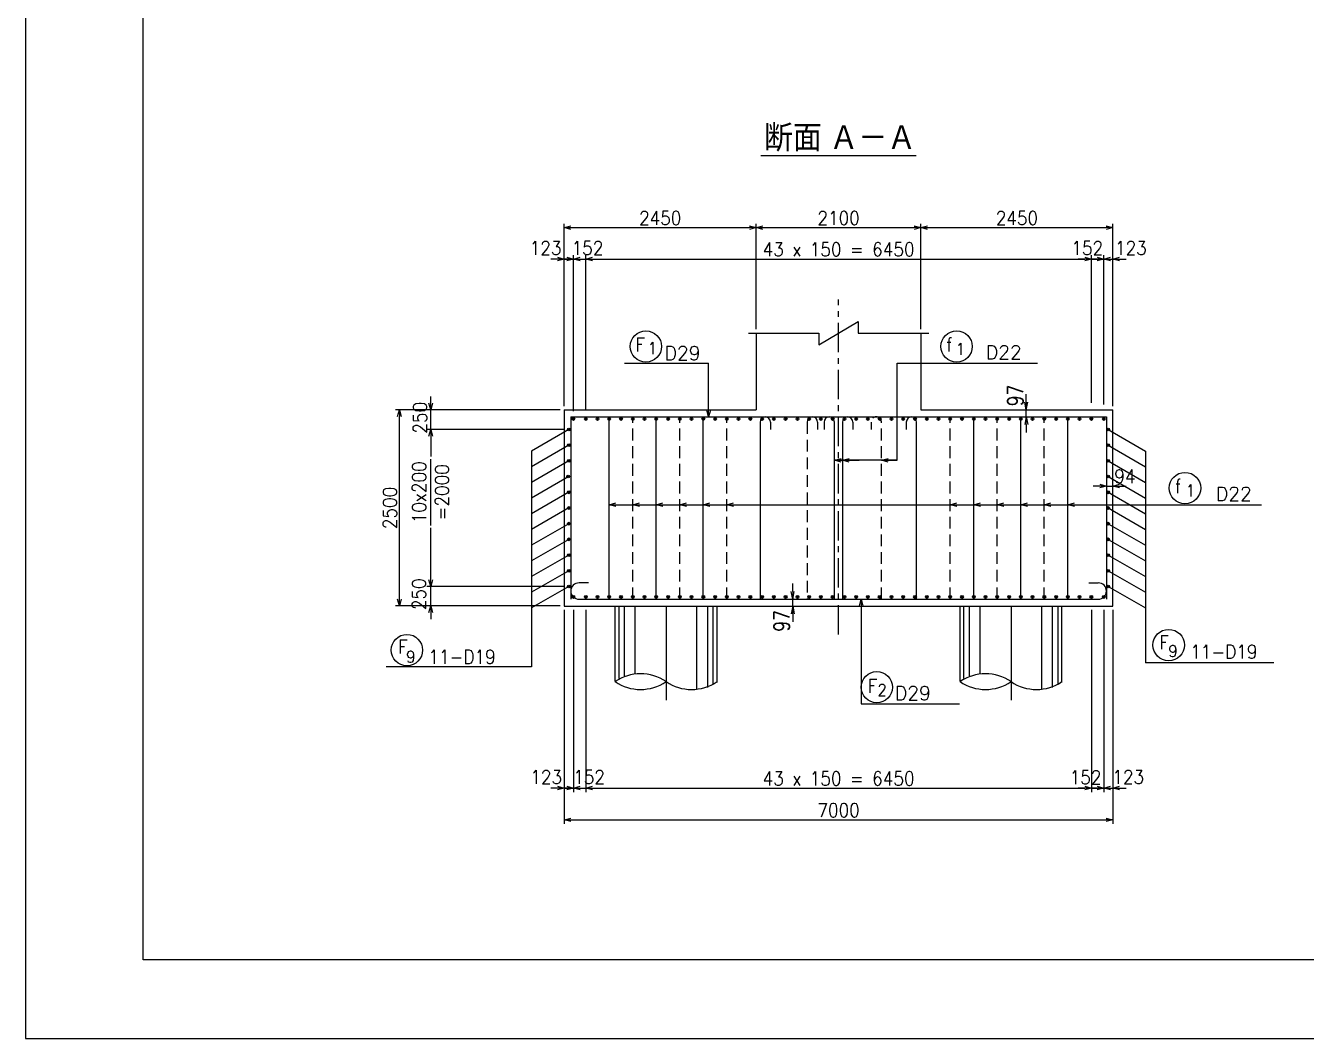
# Model space of a CAD drawing. Extents: x -859 to 41191, y 51716 to 81416.
# Drawn here: x -859 to 15479, y 51716 to 64629 of the extents above; entities that cross this region are included whole.
import ezdxf
from ezdxf.enums import TextEntityAlignment as Align

# ---------------------------------------------------------------- set-up
doc = ezdxf.new("R2010")
doc.units = 0
doc.header["$LTSCALE"] = 300
doc.header["$MEASUREMENT"] = 0
for name, pattern in [('CENTER', [2, 1.25, -0.25, 0.25, -0.25]), ('DASHED', [0.75, 0.5, -0.25]), ('TEN1SEN1', [25, 20, -1.5, 2, -1.5])]:
    doc.linetypes.add(name, pattern=pattern)
doc.layers.get('0').update_dxf_attribs({"linetype": 'CONTINUOUS'})
doc.layers.get('DEFPOINTS').update_dxf_attribs({"linetype": 'CONTINUOUS'})
for name, color, linetype in [('丸ポチ', 2, 'CONTINUOUS'), ('基礎鉄筋縦', 2, 'CONTINUOUS'), ('寸法', 1, 'CONTINUOUS'), ('引き出し横', 1, 'CONTINUOUS'), ('引き出し縦', 1, 'CONTINUOUS'), ('枠', 7, 'CONTINUOUS'), ('構造', 3, 'CONTINUOUS'), ('肋筋-1', 3, 'CONTINUOUS'), ('肋筋-2', 3, 'CONTINUOUS'), ('記号-1', 2, 'CONTINUOUS')]:
    doc.layers.add(name, color=color, linetype=linetype)
doc.styles.add('MS明朝', font='MS PMincho.ttf')
doc.styles.add('romans', font='ROMANS.shx', dxfattribs={"width": 0.9, "bigfont": 'EXTFONT.shx'})
doc.styles.add('SAN', font='ROMANS', dxfattribs={"width": 0.8, "bigfont": 'EXTFONT'})
doc.styles.add('ｽﾀｲﾙ1', font='ROMANS.shx', dxfattribs={"bigfont": 'EXTFONT.shx'})
doc.dimstyles.new('DIMST1_1', dxfattribs={"dimscale": 50, "dimtxt": 4, "dimasz": 2, "dimexe": 1, "dimexo": 1, "dimgap": 0.09, "dimtad": 0, "dimdec": 0, "dimzin": 0, "dimdsep": 46, "dimtxsty": 'SAN', "dimblk1": 'ARROW_1', "dimblk2": 'ARROW_1', "dimsah": 1, "dimcen": 1, "dimdle": 3, "dimclrd": 1, "dimclre": 1, "dimclrt": 3, "dimaunit": 1, "dimadec": 0, "dimazin": 0, "dimtfac": 1, "dimtdec": 0, "dimtix": 1, "dimtmove": 2, "dimatfit": 3, "dimldrblk": 'ARROW_1', "dimfxl": 0, "dimtvp": 0.7, "dimtolj": 1, "dimtzin": 0, "dimarcsym": 0})
doc.dimstyles.new('ST-50', dxfattribs={"dimscale": 50, "dimtxt": 3.5, "dimasz": 1.7, "dimexe": 1, "dimexo": 1, "dimgap": 1, "dimtad": 0, "dimdec": 0, "dimzin": 0, "dimdsep": 46, "dimtxsty": 'romans', "dimblk": 'OPEN30', "dimcen": 1, "dimdle": 3, "dimclrd": 1, "dimclre": 1, "dimclrt": 3, "dimaunit": 1, "dimadec": 0, "dimazin": 0, "dimtfac": 1, "dimtdec": 0, "dimtmove": 2, "dimatfit": 3, "dimldrblk": 'OPEN30', "dimfxl": 0, "dimtvp": 0.7, "dimtolj": 1, "dimtzin": 0, "dimarcsym": 0})
doc.dimstyles.new('矢', dxfattribs={"dimscale": 50, "dimtxt": 3.5, "dimasz": 1.7, "dimexe": 1, "dimexo": 0.7, "dimgap": 0.09, "dimtad": 0, "dimdec": 0, "dimzin": 0, "dimdsep": 46, "dimtxsty": 'romans', "dimblk": 'OPEN30', "dimcen": 1, "dimdle": 1, "dimclrd": 1, "dimclre": 1, "dimclrt": 3, "dimaunit": 1, "dimadec": 0, "dimazin": 0, "dimtfac": 1, "dimtdec": 0, "dimtix": 1, "dimtmove": 2, "dimatfit": 3, "dimldrblk": 'OPEN30', "dimfxl": 0, "dimtvp": 0.7, "dimtolj": 1, "dimtzin": 0, "dimarcsym": 0})

# ---------------------------------------------------------------- blocks, each defined once
blk = doc.blocks.new('_Open30')
at = {"color": 0, "lineweight": -2}
for p, q in [((-1, 0.27), (0, 0)), ((0, 0), (-1, -0.27)), ((0, 0), (-1, 0))]:
    blk.add_line(p, q, dxfattribs=at)
blk = doc.blocks.new('*D52')
at = {"layer": 'DEFPOINTS', "color": 0, "linetype": 'Continuous'}
for p in [(8461, 62053), (8461, 60708), (6011, 59728)]:
    blk.add_point(p, dxfattribs=at)
at = {"layer": '寸法', "color": 1, "linetype": 'Continuous', "lineweight": -2}
for p, q in [((6011, 59778), (6011, 62103)), ((8461, 60758), (8461, 62103)), ((6096, 62053), (8376, 62053))]:
    blk.add_line(p, q, dxfattribs=at)
at = {"layer": '寸法', "color": 1, "linetype": 'Continuous', "lineweight": -2, "xscale": 85, "yscale": 85, "zscale": 85, "rotation": 180}
blk.add_blockref('_Open30', (6011, 62053), dxfattribs=at)
at = {"layer": '寸法', "color": 1, "linetype": 'Continuous', "lineweight": -2, "xscale": 85, "yscale": 85, "zscale": 85}
blk.add_blockref('_Open30', (8461, 62053), dxfattribs=at)
at = {"layer": '寸法', "color": 3, "linetype": 'Continuous', "insert": (7236, 62175), "char_height": 175, "attachment_point": 5, "style": 'romans'}
blk.add_mtext('\\A1;2450', dxfattribs=at)
blk = doc.blocks.new('*D53')
at = {"color": 1, "linetype": 'ByBlock'}
for p, q in [((6286, 56273), (6286, 53951)), ((12736, 56273), (12736, 53951)), ((6371, 54001), (12651, 54001))]:
    blk.add_line(p, q, dxfattribs=at)
at = {"layer": 'DEFPOINTS', "color": 0, "linetype": 'ByBlock'}
for p in [(6286, 56323), (12736, 56323), (12736, 54001)]:
    blk.add_point(p, dxfattribs=at)
at = {"color": 1, "linetype": 'ByBlock', "xscale": 85, "yscale": 85, "zscale": 85, "rotation": 180}
blk.add_blockref('_Open30', (6286, 54001), dxfattribs=at)
at = {"color": 1, "linetype": 'ByBlock', "xscale": 85, "yscale": 85, "zscale": 85}
blk.add_blockref('_Open30', (12736, 54001), dxfattribs=at)
at = {"color": 3, "linetype": 'ByBlock', "insert": (9511, 54123), "char_height": 175, "attachment_point": 5, "style": 'romans'}
blk.add_mtext('\\A1;43 x 150 = 6450', dxfattribs=at)
blk = doc.blocks.new('*D54')
at = {"color": 1, "linetype": 'ByBlock'}
for p, q in [((6011, 56273), (6011, 53546)), ((13011, 56273), (13011, 53546)), ((6096, 53596), (12926, 53596))]:
    blk.add_line(p, q, dxfattribs=at)
at = {"layer": 'DEFPOINTS', "color": 0, "linetype": 'ByBlock'}
for p in [(6011, 56323), (13011, 56323), (13011, 53596)]:
    blk.add_point(p, dxfattribs=at)
at = {"color": 1, "linetype": 'ByBlock', "xscale": 85, "yscale": 85, "zscale": 85, "rotation": 180}
blk.add_blockref('_Open30', (6011, 53596), dxfattribs=at)
at = {"color": 1, "linetype": 'ByBlock', "xscale": 85, "yscale": 85, "zscale": 85}
blk.add_blockref('_Open30', (13011, 53596), dxfattribs=at)
at = {"color": 3, "linetype": 'ByBlock', "insert": (9511, 53719), "char_height": 175, "attachment_point": 5, "style": 'romans'}
blk.add_mtext('\\A1;7000', dxfattribs=at)
blk = doc.blocks.new('*D55')
at = {"color": 1, "linetype": 'ByBlock'}
for p, q in [((6286, 58830), (6286, 60797)), ((12736, 58915), (12736, 60797)), ((6371, 60747), (12651, 60747))]:
    blk.add_line(p, q, dxfattribs=at)
at = {"layer": 'DEFPOINTS', "color": 0, "linetype": 'ByBlock'}
for p in [(12736, 60747), (12736, 58865), (6286, 58780)]:
    blk.add_point(p, dxfattribs=at)
at = {"color": 1, "linetype": 'ByBlock', "xscale": 85, "yscale": 85, "zscale": 85, "rotation": 180}
blk.add_blockref('_Open30', (6286, 60747), dxfattribs=at)
at = {"color": 1, "linetype": 'ByBlock', "xscale": 85, "yscale": 85, "zscale": 85}
blk.add_blockref('_Open30', (12736, 60747), dxfattribs=at)
at = {"color": 3, "linetype": 'ByBlock', "insert": (9511, 60870), "char_height": 175, "attachment_point": 5, "style": 'romans'}
blk.add_mtext('\\A1;43 x 150 = 6450', dxfattribs=at)
blk = doc.blocks.new('*D56')
at = {"color": 1, "linetype": 'ByBlock'}
for p, q in [((6020, 58573), (4259, 58573)), ((4309, 58488), (4309, 58228)), ((4309, 56658), (4309, 57318)), ((6020, 56573), (4259, 56573))]:
    blk.add_line(p, q, dxfattribs=at)
at = {"layer": 'DEFPOINTS', "color": 0, "linetype": 'ByBlock'}
for p in [(4309, 58573), (6070, 58573), (6070, 56573)]:
    blk.add_point(p, dxfattribs=at)
at = {"color": 1, "linetype": 'ByBlock', "xscale": 85, "yscale": 85, "zscale": 85}
for p, rotation in [((4309, 58573), 90), ((4309, 56573), 270)]:
    blk.add_blockref('_Open30', p, dxfattribs=dict(at, rotation=rotation))
at = {"color": 3, "linetype": 'ByBlock', "insert": (4307, 57773), "char_height": 175, "attachment_point": 5, "rotation": 90, "style": 'romans'}
blk.add_mtext('\\A1;10x200\\P=2000', dxfattribs=at)
blk = doc.blocks.new('*D57')
at = {"color": 1, "linetype": 'ByBlock'}
for p, q in [((5961, 58823), (3859, 58823)), ((3909, 56408), (3909, 58738)), ((5961, 56323), (3859, 56323))]:
    blk.add_line(p, q, dxfattribs=at)
at = {"layer": 'DEFPOINTS', "color": 0, "linetype": 'ByBlock'}
for p in [(3909, 58823), (6011, 58823), (6011, 56323)]:
    blk.add_point(p, dxfattribs=at)
at = {"color": 1, "linetype": 'ByBlock', "xscale": 85, "yscale": 85, "zscale": 85}
for p, rotation in [((3909, 58823), 90), ((3909, 56323), 270)]:
    blk.add_blockref('_Open30', p, dxfattribs=dict(at, rotation=rotation))
at = {"color": 3, "linetype": 'ByBlock', "insert": (3787, 57573), "char_height": 175, "attachment_point": 5, "rotation": 90, "style": 'romans'}
blk.add_mtext('\\A1;2500', dxfattribs=at)
blk = doc.blocks.new('*D58')
at = {"color": 1, "linetype": 'ByBlock'}
for p, q in [((4309, 56658), (4309, 56743)), ((6020, 56573), (4259, 56573)), ((4309, 56323), (4309, 56573)), ((4309, 56323), (4309, 56573)), ((5961, 56323), (4259, 56323)), ((4309, 56238), (4309, 56153))]:
    blk.add_line(p, q, dxfattribs=at)
at = {"layer": 'DEFPOINTS', "color": 0, "linetype": 'ByBlock'}
for p in [(4309, 56573), (6070, 56573), (6011, 56323)]:
    blk.add_point(p, dxfattribs=at)
at = {"color": 1, "linetype": 'ByBlock', "xscale": 85, "yscale": 85, "zscale": 85}
for p, rotation in [((4309, 56573), 270), ((4309, 56323), 90)]:
    blk.add_blockref('_Open30', p, dxfattribs=dict(at, rotation=rotation))
at = {"color": 3, "linetype": 'ByBlock', "insert": (4159, 56473), "char_height": 175, "attachment_point": 5, "rotation": 90, "style": 'romans'}
blk.add_mtext('\\A1;250', dxfattribs=at)
blk = doc.blocks.new('*D59')
at = {"layer": 'DEFPOINTS', "color": 0, "linetype": 'Continuous'}
for p in [(6128, 57228), (6286, 57228), (6286, 54907)]:
    blk.add_point(p, dxfattribs=at)
at = {"layer": '寸法', "color": 1, "linetype": 'Continuous', "lineweight": -2}
for p, q in [((6128, 57178), (6128, 54857)), ((6286, 57178), (6286, 54857)), ((6043, 54907), (5958, 54907)), ((6128, 54907), (6286, 54907)), ((6371, 54907), (6456, 54907))]:
    blk.add_line(p, q, dxfattribs=at)
at = {"layer": '寸法', "color": 1, "linetype": 'Continuous', "lineweight": -2, "xscale": 85, "yscale": 85, "zscale": 85}
blk.add_blockref('_Open30', (6128, 54907), dxfattribs=at)
at = {"layer": '寸法', "color": 1, "linetype": 'Continuous', "lineweight": -2, "xscale": 85, "yscale": 85, "zscale": 85, "rotation": 180}
blk.add_blockref('_Open30', (6286, 54907), dxfattribs=at)
at = {"layer": '寸法', "color": 3, "linetype": 'Continuous', "insert": (6328, 55047), "char_height": 175, "attachment_point": 5, "style": 'romans'}
blk.add_mtext('\\A1;152', dxfattribs=at)
blk = doc.blocks.new('*D60')
at = {"layer": 'DEFPOINTS', "color": 0, "linetype": 'Continuous'}
for p in [(6011, 57228), (6128, 57228), (6128, 54907)]:
    blk.add_point(p, dxfattribs=at)
at = {"layer": '寸法', "color": 1, "linetype": 'Continuous', "lineweight": -2}
for p, q in [((6011, 57178), (6011, 54857)), ((6128, 57178), (6128, 54857)), ((5926, 54907), (5841, 54907)), ((6011, 54907), (6128, 54907)), ((6213, 54907), (6298, 54907))]:
    blk.add_line(p, q, dxfattribs=at)
at = {"layer": '寸法', "color": 1, "linetype": 'Continuous', "lineweight": -2, "xscale": 85, "yscale": 85, "zscale": 85}
blk.add_blockref('_Open30', (6011, 54907), dxfattribs=at)
at = {"layer": '寸法', "color": 1, "linetype": 'Continuous', "lineweight": -2, "xscale": 85, "yscale": 85, "zscale": 85, "rotation": 180}
blk.add_blockref('_Open30', (6128, 54907), dxfattribs=at)
at = {"layer": '寸法', "color": 3, "linetype": 'Continuous', "insert": (5781, 55047), "char_height": 175, "attachment_point": 5, "style": 'romans'}
blk.add_mtext('\\A1;123', dxfattribs=at)
blk = doc.blocks.new('*D61')
at = {"color": 1, "linetype": 'ByBlock'}
for p, q in [((4309, 58908), (4309, 58993)), ((5961, 58823), (4259, 58823)), ((4309, 58573), (4309, 58823)), ((4309, 58573), (4309, 58823)), ((6020, 58573), (4259, 58573)), ((4309, 58488), (4309, 58403))]:
    blk.add_line(p, q, dxfattribs=at)
at = {"layer": 'DEFPOINTS', "color": 0, "linetype": 'ByBlock'}
for p in [(4309, 58823), (6011, 58823), (6070, 58573)]:
    blk.add_point(p, dxfattribs=at)
at = {"color": 1, "linetype": 'ByBlock', "xscale": 85, "yscale": 85, "zscale": 85}
for p, rotation in [((4309, 58823), 270), ((4309, 58573), 90)]:
    blk.add_blockref('_Open30', p, dxfattribs=dict(at, rotation=rotation))
at = {"color": 3, "linetype": 'ByBlock', "insert": (4173, 58723), "char_height": 175, "attachment_point": 5, "rotation": 90, "style": 'romans'}
blk.add_mtext('\\A1;250', dxfattribs=at)
blk = doc.blocks.new('*D62')
at = {"layer": 'DEFPOINTS', "color": 0, "linetype": 'Continuous'}
for p in [(6128, 61653), (6011, 59728), (6128, 59746)]:
    blk.add_point(p, dxfattribs=at)
at = {"layer": '寸法', "color": 1, "linetype": 'Continuous', "lineweight": -2}
for p, q in [((5926, 61653), (5841, 61653)), ((6011, 59778), (6011, 61703)), ((6011, 61653), (6128, 61653)), ((6128, 59796), (6128, 61703)), ((6213, 61653), (6298, 61653))]:
    blk.add_line(p, q, dxfattribs=at)
at = {"layer": '寸法', "color": 1, "linetype": 'Continuous', "lineweight": -2, "xscale": 85, "yscale": 85, "zscale": 85}
blk.add_blockref('_Open30', (6011, 61653), dxfattribs=at)
at = {"layer": '寸法', "color": 1, "linetype": 'Continuous', "lineweight": -2, "xscale": 85, "yscale": 85, "zscale": 85, "rotation": 180}
blk.add_blockref('_Open30', (6128, 61653), dxfattribs=at)
at = {"layer": '寸法', "color": 3, "linetype": 'Continuous', "insert": (5774, 61793), "char_height": 175, "attachment_point": 5, "style": 'romans'}
blk.add_mtext('\\A1;123', dxfattribs=at)
blk = doc.blocks.new('*D63')
at = {"layer": 'DEFPOINTS', "color": 0, "linetype": 'Continuous'}
for p in [(6286, 61653), (6128, 59662), (6286, 59686)]:
    blk.add_point(p, dxfattribs=at)
at = {"layer": '寸法', "color": 1, "linetype": 'Continuous', "lineweight": -2}
for p, q in [((6043, 61653), (5958, 61653)), ((6128, 59712), (6128, 61703)), ((6128, 61653), (6286, 61653)), ((6286, 59736), (6286, 61703)), ((6371, 61653), (6456, 61653))]:
    blk.add_line(p, q, dxfattribs=at)
at = {"layer": '寸法', "color": 1, "linetype": 'Continuous', "lineweight": -2, "xscale": 85, "yscale": 85, "zscale": 85}
blk.add_blockref('_Open30', (6128, 61653), dxfattribs=at)
at = {"layer": '寸法', "color": 1, "linetype": 'Continuous', "lineweight": -2, "xscale": 85, "yscale": 85, "zscale": 85, "rotation": 180}
blk.add_blockref('_Open30', (6286, 61653), dxfattribs=at)
at = {"layer": '寸法', "color": 3, "linetype": 'Continuous', "insert": (6308, 61793), "char_height": 175, "attachment_point": 5, "style": 'romans'}
blk.add_mtext('\\A1;152', dxfattribs=at)
blk = doc.blocks.new('*D64')
at = {"layer": 'DEFPOINTS', "color": 0, "linetype": 'Continuous'}
for p in [(13011, 61653), (12894, 59746), (13011, 59728)]:
    blk.add_point(p, dxfattribs=at)
at = {"layer": '寸法', "color": 1, "linetype": 'Continuous', "lineweight": -2}
for p, q in [((12809, 61653), (12724, 61653)), ((12894, 59796), (12894, 61703)), ((12894, 61653), (13011, 61653)), ((13011, 59778), (13011, 61703)), ((13096, 61653), (13181, 61653))]:
    blk.add_line(p, q, dxfattribs=at)
at = {"layer": '寸法', "color": 1, "linetype": 'Continuous', "lineweight": -2, "xscale": 85, "yscale": 85, "zscale": 85}
blk.add_blockref('_Open30', (12894, 61653), dxfattribs=at)
at = {"layer": '寸法', "color": 1, "linetype": 'Continuous', "lineweight": -2, "xscale": 85, "yscale": 85, "zscale": 85, "rotation": 180}
blk.add_blockref('_Open30', (13011, 61653), dxfattribs=at)
at = {"layer": '寸法', "color": 3, "linetype": 'Continuous', "insert": (13240, 61793), "char_height": 175, "attachment_point": 5, "style": 'romans'}
blk.add_mtext('\\A1;123', dxfattribs=at)
blk = doc.blocks.new('*D65')
at = {"layer": 'DEFPOINTS', "color": 0, "linetype": 'Continuous'}
for p in [(10561, 62053), (8461, 60708), (10561, 60708)]:
    blk.add_point(p, dxfattribs=at)
at = {"layer": '寸法', "color": 1, "linetype": 'Continuous', "lineweight": -2}
for p, q in [((8461, 60758), (8461, 62103)), ((10561, 60758), (10561, 62103)), ((8546, 62053), (10476, 62053))]:
    blk.add_line(p, q, dxfattribs=at)
at = {"layer": '寸法', "color": 1, "linetype": 'Continuous', "lineweight": -2, "xscale": 85, "yscale": 85, "zscale": 85, "rotation": 180}
blk.add_blockref('_Open30', (8461, 62053), dxfattribs=at)
at = {"layer": '寸法', "color": 1, "linetype": 'Continuous', "lineweight": -2, "xscale": 85, "yscale": 85, "zscale": 85}
blk.add_blockref('_Open30', (10561, 62053), dxfattribs=at)
at = {"layer": '寸法', "color": 3, "linetype": 'Continuous', "insert": (9511, 62175), "char_height": 175, "attachment_point": 5, "style": 'romans'}
blk.add_mtext('\\A1;2100', dxfattribs=at)
blk = doc.blocks.new('ARROW_1')
at = {"color": 0}
for p, q in [((0, 0), (-1, 0.2)), ((0, 0), (-1, -0.2)), ((-1, 0), (0, 0))]:
    blk.add_line(p, q, dxfattribs=at)
blk = doc.blocks.new('*D66')
at = {"layer": 'DEFPOINTS', "color": 0, "linetype": 'Continuous'}
for p in [(8926, 57315), (8926, 57315), (8926, 57228)]:
    blk.add_point(p, dxfattribs=at)
at = {"layer": '寸法', "color": 1, "linetype": 'Continuous', "lineweight": -2}
for p, q in [((8926, 57415), (8926, 57515)), ((8926, 57228), (8926, 57315)), ((8926, 57128), (8926, 57028))]:
    blk.add_line(p, q, dxfattribs=at)
at = {"layer": '寸法', "color": 1, "linetype": 'Continuous', "lineweight": -2, "xscale": 100, "yscale": 100, "zscale": 100}
for p, rotation in [((8926, 57315), 270), ((8926, 57228), 90)]:
    blk.add_blockref('ARROW_1', p, dxfattribs=dict(at, rotation=rotation))
at = {"layer": '寸法', "color": 3, "linetype": 'Continuous', "insert": (8786, 57039), "char_height": 200, "attachment_point": 5, "rotation": 90, "style": 'SAN'}
blk.add_mtext('\\A1;97', dxfattribs=at)
blk = doc.blocks.new('*D67')
at = {"layer": 'DEFPOINTS', "color": 0, "linetype": 'Continuous'}
for p in [(13011, 57228), (12894, 57178), (13011, 54907)]:
    blk.add_point(p, dxfattribs=at)
at = {"layer": '構造', "color": 1, "linetype": 'Continuous', "lineweight": -2}
for p, q in [((12894, 57128), (12894, 54857)), ((13011, 57178), (13011, 54857)), ((12809, 54907), (12724, 54907)), ((12894, 54907), (13011, 54907)), ((13096, 54907), (13181, 54907))]:
    blk.add_line(p, q, dxfattribs=at)
at = {"layer": '構造', "color": 1, "linetype": 'Continuous', "lineweight": -2, "xscale": 85, "yscale": 85, "zscale": 85}
blk.add_blockref('_Open30', (12894, 54907), dxfattribs=at)
at = {"layer": '構造', "color": 1, "linetype": 'Continuous', "lineweight": -2, "xscale": 85, "yscale": 85, "zscale": 85, "rotation": 180}
blk.add_blockref('_Open30', (13011, 54907), dxfattribs=at)
at = {"layer": '構造', "color": 3, "linetype": 'Continuous', "insert": (13206, 55049), "char_height": 175, "attachment_point": 5, "style": 'romans'}
blk.add_mtext('\\A1;123', dxfattribs=at)
blk = doc.blocks.new('*D68')
at = {"layer": 'DEFPOINTS', "color": 0, "linetype": 'Continuous'}
for p in [(12736, 57228), (12894, 57228), (12894, 54907)]:
    blk.add_point(p, dxfattribs=at)
at = {"layer": '寸法', "color": 1, "linetype": 'Continuous', "lineweight": -2}
for p, q in [((12736, 57178), (12736, 54857)), ((12894, 57178), (12894, 54857)), ((12651, 54907), (12566, 54907)), ((12736, 54907), (12894, 54907)), ((12979, 54907), (13064, 54907))]:
    blk.add_line(p, q, dxfattribs=at)
at = {"layer": '寸法', "color": 1, "linetype": 'Continuous', "lineweight": -2, "xscale": 85, "yscale": 85, "zscale": 85}
blk.add_blockref('_Open30', (12736, 54907), dxfattribs=at)
at = {"layer": '寸法', "color": 1, "linetype": 'Continuous', "lineweight": -2, "xscale": 85, "yscale": 85, "zscale": 85, "rotation": 180}
blk.add_blockref('_Open30', (12894, 54907), dxfattribs=at)
at = {"layer": '寸法', "color": 3, "linetype": 'Continuous', "insert": (12661, 55044), "char_height": 175, "attachment_point": 5, "style": 'romans'}
blk.add_mtext('\\A1;152', dxfattribs=at)
blk = doc.blocks.new('*D69')
at = {"layer": 'DEFPOINTS', "color": 0, "linetype": 'Continuous'}
for p in [(12927, 58758), (13011, 58758), (13011, 58758)]:
    blk.add_point(p, dxfattribs=at)
at = {"layer": '寸法', "color": 1, "linetype": 'Continuous', "lineweight": -2}
for p, q in [((12842, 58758), (12757, 58758)), ((12927, 58758), (13011, 58758)), ((13096, 58758), (13181, 58758))]:
    blk.add_line(p, q, dxfattribs=at)
at = {"layer": '寸法', "color": 1, "linetype": 'Continuous', "lineweight": -2, "xscale": 85, "yscale": 85, "zscale": 85}
blk.add_blockref('_Open30', (12927, 58758), dxfattribs=at)
at = {"layer": '寸法', "color": 1, "linetype": 'Continuous', "lineweight": -2, "xscale": 85, "yscale": 85, "zscale": 85, "rotation": 180}
blk.add_blockref('_Open30', (13011, 58758), dxfattribs=at)
at = {"layer": '寸法', "color": 3, "linetype": 'Continuous', "insert": (13163, 58881), "char_height": 175, "attachment_point": 5, "style": 'romans'}
blk.add_mtext('\\A1;94', dxfattribs=at)
blk = doc.blocks.new('*D70')
at = {"layer": 'DEFPOINTS', "color": 0, "linetype": 'Continuous'}
for p in [(11905, 59728), (11905, 59728), (11905, 59642)]:
    blk.add_point(p, dxfattribs=at)
at = {"layer": '寸法', "color": 1, "linetype": 'Continuous', "lineweight": -2}
for p, q in [((11905, 59828), (11905, 59928)), ((11905, 59642), (11905, 59728)), ((11905, 59542), (11905, 59442))]:
    blk.add_line(p, q, dxfattribs=at)
at = {"layer": '寸法', "color": 1, "linetype": 'Continuous', "lineweight": -2, "xscale": 100, "yscale": 100, "zscale": 100}
for p, rotation in [((11905, 59728), 270), ((11905, 59642), 90)]:
    blk.add_blockref('ARROW_1', p, dxfattribs=dict(at, rotation=rotation))
at = {"layer": '寸法', "color": 3, "linetype": 'Continuous', "insert": (11765, 59913), "char_height": 200, "attachment_point": 5, "rotation": 90, "style": 'SAN'}
blk.add_mtext('\\A1;97', dxfattribs=at)
blk = doc.blocks.new('*D71')
at = {"layer": 'DEFPOINTS', "color": 0, "linetype": 'Continuous'}
for p in [(13011, 62053), (10561, 60708), (13011, 59728)]:
    blk.add_point(p, dxfattribs=at)
at = {"layer": '寸法', "color": 1, "linetype": 'Continuous', "lineweight": -2}
for p, q in [((10561, 60758), (10561, 62103)), ((13011, 59778), (13011, 62103)), ((10646, 62053), (12926, 62053))]:
    blk.add_line(p, q, dxfattribs=at)
at = {"layer": '寸法', "color": 1, "linetype": 'Continuous', "lineweight": -2, "xscale": 85, "yscale": 85, "zscale": 85, "rotation": 180}
blk.add_blockref('_Open30', (10561, 62053), dxfattribs=at)
at = {"layer": '寸法', "color": 1, "linetype": 'Continuous', "lineweight": -2, "xscale": 85, "yscale": 85, "zscale": 85}
blk.add_blockref('_Open30', (13011, 62053), dxfattribs=at)
at = {"layer": '寸法', "color": 3, "linetype": 'Continuous', "insert": (11786, 62175), "char_height": 175, "attachment_point": 5, "style": 'romans'}
blk.add_mtext('\\A1;2450', dxfattribs=at)
blk = doc.blocks.new('*D72')
at = {"layer": 'DEFPOINTS', "color": 0, "linetype": 'Continuous'}
for p in [(12894, 61653), (12736, 59771), (12894, 59746)]:
    blk.add_point(p, dxfattribs=at)
at = {"layer": '寸法', "color": 1, "linetype": 'Continuous', "lineweight": -2}
for p, q in [((12651, 61653), (12566, 61653)), ((12736, 59821), (12736, 61703)), ((12736, 61653), (12894, 61653)), ((12894, 59796), (12894, 61703)), ((12979, 61653), (13064, 61653))]:
    blk.add_line(p, q, dxfattribs=at)
at = {"layer": '寸法', "color": 1, "linetype": 'Continuous', "lineweight": -2, "xscale": 85, "yscale": 85, "zscale": 85}
blk.add_blockref('_Open30', (12736, 61653), dxfattribs=at)
at = {"layer": '寸法', "color": 1, "linetype": 'Continuous', "lineweight": -2, "xscale": 85, "yscale": 85, "zscale": 85, "rotation": 180}
blk.add_blockref('_Open30', (12894, 61653), dxfattribs=at)
at = {"layer": '寸法', "color": 3, "linetype": 'Continuous', "insert": (12683, 61793), "char_height": 175, "attachment_point": 5, "style": 'romans'}
blk.add_mtext('\\A1;152', dxfattribs=at)

msp = doc.modelspace()

# ---------------------------------------------------------------- linework, layer by layer
at = {"layer": '丸ポチ', "linetype": 'Continuous'}
for centre, radius in [((6070.1, 59478.4), 17.5), ((6070.1, 59478.4), 8.75), ((6127.6, 59612.9), 17.5), ((6127.6, 59612.9), 8.75), ((6285.6, 59612.9), 17.5), ((6285.6, 59612.9), 8.75), ((6435.6, 59612.9), 17.5), ((6435.6, 59612.9), 8.75), ((6585.6, 59612.9), 17.5), ((6585.6, 59612.9), 8.75), ((6735.6, 59612.9), 17.5), ((6735.6, 59612.9), 8.75), ((6885.6, 59612.9), 17.5), ((6885.6, 59612.9), 8.75), ((7035.6, 59612.9), 17.5), ((7035.6, 59612.9), 8.75), ((7185.6, 59612.9), 17.5), ((7185.6, 59612.9), 8.75), ((7335.6, 59612.9), 17.5), ((7335.6, 59612.9), 8.75), ((7485.6, 59612.9), 17.5), ((7485.6, 59612.9), 8.75), ((7635.6, 59612.9), 17.5), ((7635.6, 59612.9), 8.75), ((7785.6, 59612.9), 17.5), ((7785.6, 59612.9), 8.75), ((7935.6, 59612.9), 17.5), ((7935.6, 59612.9), 8.75), ((8085.6, 59612.9), 17.5), ((8085.6, 59612.9), 8.75), ((8235.6, 59612.9), 17.5), ((8235.6, 59612.9), 8.75), ((8385.6, 59612.9), 17.5), ((8385.6, 59612.9), 8.75), ((8535.6, 59612.9), 17.5), ((8535.6, 59612.9), 8.75), ((8685.6, 59612.9), 17.5), ((8685.6, 59612.9), 8.75), ((8835.6, 59612.9), 17.5), ((8835.6, 59612.9), 8.75), ((8985.6, 59612.9), 17.5), ((8985.6, 59612.9), 8.75), ((9135.6, 59612.9), 17.5), ((9135.6, 59612.9), 8.75), ((9285.6, 59612.9), 17.5), ((9285.6, 59612.9), 8.75), ((9435.6, 59612.9), 17.5), ((9435.6, 59612.9), 8.75), ((9585.6, 59612.9), 17.5), ((9585.6, 59612.9), 8.75), ((9735.6, 59612.9), 17.5), ((9735.6, 59612.9), 8.75), ((9885.6, 59612.9), 17.5), ((9885.6, 59612.9), 8.75), ((10035.6, 59612.9), 17.5), ((10035.6, 59612.9), 8.75), ((10185.6, 59612.9), 17.5), ((10185.6, 59612.9), 8.75), ((10335.6, 59612.9), 17.5), ((10335.6, 59612.9), 8.75), ((10485.6, 59612.9), 17.5), ((10485.6, 59612.9), 8.75), ((10635.6, 59612.9), 17.5), ((10635.6, 59612.9), 8.75), ((10785.6, 59612.9), 17.5), ((10785.6, 59612.9), 8.75), ((10935.6, 59612.9), 17.5), ((10935.6, 59612.9), 8.75), ((11085.6, 59612.9), 17.5), ((11085.6, 59612.9), 8.75), ((11235.6, 59612.9), 17.5), ((11235.6, 59612.9), 8.75), ((11385.6, 59612.9), 17.5), ((11385.6, 59612.9), 8.75), ((11535.6, 59612.9), 17.5), ((11535.6, 59612.9), 8.75), ((11685.6, 59612.9), 17.5), ((11685.6, 59612.9), 8.75), ((11835.6, 59612.9), 17.5), ((11835.6, 59612.9), 8.75), ((11985.6, 59612.9), 17.5), ((11985.6, 59612.9), 8.75), ((12135.6, 59612.9), 17.5), ((12135.6, 59612.9), 8.75), ((12285.6, 59612.9), 17.5), ((12285.6, 59612.9), 8.75), ((12435.6, 59612.9), 17.5), ((12435.6, 59612.9), 8.75), ((12585.6, 59612.9), 17.5), ((12585.6, 59612.9), 8.75), ((12735.6, 59612.9), 17.5), ((12735.6, 59612.9), 8.75), ((12893.6, 59612.9), 17.5), ((12893.6, 59612.9), 8.75), ((12951.1, 59478.4), 17.5), ((12951.1, 59478.4), 8.75), ((6070.1, 59278.4), 17.5), ((6070.1, 59278.4), 8.75), ((12951.1, 59278.4), 17.5), ((12951.1, 59278.4), 8.75), ((6070.1, 59078.4), 17.5), ((6070.1, 59078.4), 8.75), ((12951.1, 59078.4), 17.5), ((12951.1, 59078.4), 8.75), ((6060.6, 58878.4), 17.5), ((6060.6, 58878.4), 8.75), ((12951.1, 58878.4), 17.5), ((12951.1, 58878.4), 8.75), ((6070.1, 58678.4), 17.5), ((6070.1, 58678.4), 8.75), ((12951.1, 58678.4), 17.5), ((12951.1, 58678.4), 8.75), ((6070.1, 58478.4), 17.5), ((12951.1, 58478.4), 17.5), ((6070.1, 58478.4), 8.75), ((12951.1, 58478.4), 8.75), ((6070.1, 58278.4), 17.5), ((6070.1, 58278.4), 8.75), ((12951.1, 58278.4), 17.5), ((12951.1, 58278.4), 8.75), ((6070.1, 58078.4), 17.5), ((6070.1, 58078.4), 8.75), ((12951.1, 58078.4), 17.5), ((12951.1, 58078.4), 8.75), ((6070.1, 57878.4), 17.5), ((6070.1, 57878.4), 8.75), ((12951.1, 57878.4), 17.5), ((12951.1, 57878.4), 8.75), ((6070.1, 57678.4), 17.5), ((6070.1, 57678.4), 8.75), ((12951.1, 57678.4), 17.5), ((12951.1, 57678.4), 8.75), ((6070.1, 57478.4), 17.5), ((6070.1, 57478.4), 8.75), ((6127.6, 57343.9), 17.5), ((6127.6, 57343.9), 8.75), ((6285.6, 57343.9), 17.5), ((6285.6, 57343.9), 8.75), ((6435.6, 57343.9), 17.5), ((6435.6, 57343.9), 8.75), ((6585.6, 57343.9), 17.5), ((6585.6, 57343.9), 8.75), ((6735.6, 57343.9), 17.5), ((6735.6, 57343.9), 8.75), ((6885.6, 57343.9), 17.5), ((6885.6, 57343.9), 8.75), ((7035.6, 57343.9), 17.5), ((7035.6, 57343.9), 8.75), ((7185.6, 57343.9), 17.5), ((7185.6, 57343.9), 8.75), ((7335.6, 57343.9), 17.5), ((7335.6, 57343.9), 8.75), ((7485.6, 57343.9), 17.5), ((7485.6, 57343.9), 8.75), ((7635.6, 57343.9), 17.5), ((7635.6, 57343.9), 8.75), ((7785.6, 57343.9), 17.5), ((7785.6, 57343.9), 8.75), ((7935.6, 57343.9), 17.5), ((7935.6, 57343.9), 8.75), ((8085.6, 57343.9), 17.5), ((8085.6, 57343.9), 8.75), ((8235.6, 57343.9), 17.5), ((8235.6, 57343.9), 8.75), ((8385.6, 57343.9), 17.5), ((8385.6, 57343.9), 8.75), ((8535.6, 57343.9), 17.5), ((8535.6, 57343.9), 8.75), ((8685.6, 57343.9), 17.5), ((8685.6, 57343.9), 8.75), ((8835.6, 57343.9), 17.5), ((8835.6, 57343.9), 8.75), ((8985.6, 57343.9), 17.5), ((8985.6, 57343.9), 8.75), ((9135.6, 57343.9), 17.5), ((9135.6, 57343.9), 8.75), ((9285.6, 57343.9), 17.5), ((9285.6, 57343.9), 8.75), ((9435.6, 57343.9), 17.5), ((9435.6, 57343.9), 8.75), ((9585.6, 57343.9), 17.5), ((9585.6, 57343.9), 8.75), ((9735.6, 57343.9), 17.5), ((9735.6, 57343.9), 8.75), ((9885.6, 57343.9), 17.5), ((9885.6, 57343.9), 8.75), ((10035.6, 57343.9), 17.5), ((10035.6, 57343.9), 8.75), ((10185.6, 57343.9), 17.5), ((10185.6, 57343.9), 8.75), ((10335.6, 57343.9), 17.5), ((10335.6, 57343.9), 8.75), ((10485.6, 57343.9), 17.5), ((10485.6, 57343.9), 8.75), ((10635.6, 57343.9), 17.5), ((10635.6, 57343.9), 8.75), ((10785.6, 57343.9), 17.5), ((10785.6, 57343.9), 8.75), ((10935.6, 57343.9), 17.5), ((10935.6, 57343.9), 8.75), ((11085.6, 57343.9), 17.5), ((11085.6, 57343.9), 8.75), ((11235.6, 57343.9), 17.5), ((11235.6, 57343.9), 8.75), ((11385.6, 57343.9), 17.5), ((11385.6, 57343.9), 8.75), ((11535.6, 57343.9), 17.5), ((11535.6, 57343.9), 8.75), ((11685.6, 57343.9), 17.5), ((11685.6, 57343.9), 8.75), ((11835.6, 57343.9), 17.5), ((11835.6, 57343.9), 8.75), ((11985.6, 57343.9), 17.5), ((11985.6, 57343.9), 8.75), ((12135.6, 57343.9), 17.5), ((12135.6, 57343.9), 8.75), ((12285.6, 57343.9), 17.5), ((12285.6, 57343.9), 8.75), ((12435.6, 57343.9), 17.5), ((12435.6, 57343.9), 8.75), ((12585.6, 57343.9), 17.5), ((12585.6, 57343.9), 8.75), ((12735.6, 57343.9), 17.5), ((12735.6, 57343.9), 8.75), ((12893.6, 57343.9), 17.5), ((12893.6, 57343.9), 8.75), ((12951.1, 57478.4), 17.5), ((12951.1, 57478.4), 8.75)]:
    msp.add_circle(centre, radius, dxfattribs=at)
at = {"layer": '基礎鉄筋縦'}
for p, q in [((6094.1, 59641.9), (12927.1, 59641.9)), ((6094.1, 59641.9), (6094.1, 57314.9)), ((12927.1, 59641.9), (12927.1, 57314.9)), ((6321.9, 57523.9), (6199.9, 57523.9)), ((12701.3, 57523.9), (12823.3, 57523.9)), ((6199.9, 57314.9), (12823.3, 57314.9))]:
    msp.add_line(p, q, dxfattribs=at)
for centre, start, end in [((6199.9, 57419.4), 90, 270), ((12823.3, 57419.4), 270, 90)]:
    msp.add_arc(centre, 104.5, start, end, dxfattribs=at)
at = {"layer": '寸法', "linetype": 'Continuous'}
msp.add_line((4309.1, 58257.2), (4309.1, 59099.7), dxfattribs=at)
at = {"layer": '引き出し横', "linetype": 'Continuous'}
for p, q in [((10258.1, 59086.8), (10258.1, 60325.1)), ((10258.1, 60325.1), (12049.1, 60325.1)), ((10258.1, 59086.8), (9459.5, 59086.8))]:
    msp.add_line(p, q, dxfattribs=at)
at = {"layer": '引き出し横', "color": 1, "linetype": 'Continuous', "flags": 128}
msp.add_lwpolyline([(6735.6, 58519.5), (14905.6, 58519.5)], dxfattribs=at)
at = {"layer": '引き出し横', "color": 1, "linetype": 'Continuous'}
for centre in [(11016.9, 60537.6), (13930.1, 58732)]:
    msp.add_circle(centre, 200, dxfattribs=at)
at = {"layer": '引き出し縦', "linetype": 'Continuous'}
for p, q in [((6070.1, 59278.4), (5595.5, 59004.5)), ((12951.1, 59278.4), (13425.6, 59004.5)), ((6070.1, 59078.4), (5595.5, 58804.5)), ((12951.1, 59078.4), (13425.6, 58804.5)), ((6070.1, 58878.4), (5595.5, 58604.5)), ((12951.1, 58878.4), (13425.6, 58604.5)), ((6070.1, 58678.4), (5595.5, 58404.5)), ((12951.1, 58678.4), (13425.6, 58404.5)), ((6070.1, 58478.4), (5595.5, 58204.5)), ((12951.1, 58478.4), (13425.6, 58204.5)), ((6070.1, 58278.4), (5595.5, 58004.5)), ((12951.1, 58278.4), (13425.6, 58004.5)), ((6070.1, 58078.4), (5595.5, 57804.5)), ((12951.1, 58078.4), (13425.6, 57804.5)), ((6070.1, 57878.4), (5595.5, 57604.5)), ((12951.1, 57878.4), (13425.6, 57604.5)), ((6070.1, 57678.4), (5595.5, 57404.5)), ((12951.1, 57678.4), (13425.6, 57404.5)), ((6070.1, 57478.4), (5595.5, 57204.5)), ((12951.1, 57478.4), (13425.6, 57204.5))]:
    msp.add_line(p, q, dxfattribs=at)
at = {"layer": '引き出し縦', "color": 1, "linetype": 'Continuous', "flags": 128}
for points in [[(6778.1, 60325.1), (7853.1, 60325.1)], [(7853.1, 59641.9), (7853.1, 60325.1)], [(9799.4, 57314.9), (9799.4, 55981.1), (11054.8, 55981.1)]]:
    msp.add_lwpolyline(points, dxfattribs=at)
at = {"layer": '引き出し縦', "linetype": 'Continuous', "flags": 128}
for points in [[(6070.1, 59478.4), (5595.5, 59204.5), (5595.5, 56453.8)], [(12951.1, 59478.4), (13425.6, 59204.5), (13425.6, 56503.8)], [(5595.5, 56453.8), (3737.9, 56453.8)], [(15062.5, 56503.8), (13425.6, 56503.8)]]:
    msp.add_lwpolyline(points, dxfattribs=at)
at = {"layer": '引き出し縦', "color": 1, "linetype": 'Continuous'}
for centre in [(7053.1, 60537.6), (9998.6, 56193.6)]:
    msp.add_circle(centre, 200, dxfattribs=at)
at = {"layer": '引き出し縦', "linetype": 'Continuous'}
for centre in [(4004.5, 56666.3), (13721.9, 56730.8)]:
    msp.add_circle(centre, 200, dxfattribs=at)
at = {"layer": '枠', "color": 1, "linetype": 'Continuous', "flags": 128}
msp.add_lwpolyline([(-859.4, 81415.6), (-859.4, 51715.6), (41190.6, 51715.6), (41190.6, 81415.6), (-859.4, 81415.6)], dxfattribs=at)
at = {"layer": '枠', "color": 2, "linetype": 'Continuous', "flags": 128}
msp.add_lwpolyline([(640.6, 52715.6), (640.6, 80415.6), (40190.6, 80415.6), (40190.6, 52715.6), (640.6, 52715.6)], dxfattribs=at)
at = {"layer": '構造', "color": 1, "linetype": 'CENTER'}
msp.add_line((9510.6, 56864.6), (9510.6, 61137.2), dxfattribs=at)
at = {"layer": '構造', "color": 1, "linetype": 'Continuous'}
for p, q in [((9260.6, 60557.8), (9760.6, 60857.8)), ((9760.6, 60857.8), (9760.6, 60707.8)), ((8360.6, 60707.8), (9260.6, 60707.8)), ((9260.6, 60707.8), (9260.6, 60557.8)), ((9760.6, 60707.8), (10660.6, 60707.8))]:
    msp.add_line(p, q, dxfattribs=at)
at = {"layer": '構造', "linetype": 'Continuous'}
for p, q in [((8460.6, 60707.8), (8460.6, 59728.4)), ((10560.6, 60707.8), (10560.6, 59728.4)), ((6010.6, 59728.4), (8460.6, 59728.4)), ((6010.6, 59728.4), (6010.6, 57228.4)), ((10560.6, 59728.4), (13010.6, 59728.4)), ((13010.6, 57228.4), (13010.6, 59728.4)), ((6010.6, 57228.4), (13010.6, 57228.4))]:
    msp.add_line(p, q, dxfattribs=at)
at = {"layer": '構造', "color": 4, "linetype": 'Continuous'}
for p, q in [((6660.6, 56264.5), (6660.6, 57228.4)), ((6710.5, 56304.2), (6710.5, 57228.4)), ((6779.3, 56339.8), (6779.3, 57228.4)), ((6916.8, 56364.4), (6916.8, 57228.4)), ((7704.4, 56164.5), (7704.4, 57228.4)), ((7841.9, 56189.1), (7841.9, 57228.4)), ((7910.6, 56224.6), (7910.6, 57228.4)), ((7960.6, 56255), (7960.6, 57228.4)), ((11060.6, 56264.5), (11060.6, 57228.4)), ((11110.5, 56304.2), (11110.5, 57228.4)), ((11179.3, 56339.8), (11179.3, 57228.4)), ((11316.8, 56364.4), (11316.8, 57228.4)), ((12104.4, 56164.5), (12104.4, 57228.4)), ((12241.9, 56189.1), (12241.9, 57228.4)), ((12310.6, 56224.6), (12310.6, 57228.4)), ((12360.6, 56255), (12360.6, 57228.4))]:
    msp.add_line(p, q, dxfattribs=at)
at = {"layer": '構造', "color": 4, "linetype": 'TEN1SEN1', "ltscale": 0.2}
for p, q in [((7310.6, 57228.4), (7310.6, 56014.5)), ((11710.6, 57228.4), (11710.6, 56014.5))]:
    msp.add_line(p, q, dxfattribs=at)
at = {"layer": '構造', "color": 1, "linetype": 'Continuous'}
for centre, start, end in [((6985.6, 55786.3), 55.7944, 124.2056), ((6985.6, 56742.6), 235.7944, 304.2056), ((7635.6, 56742.6), 235.7944, 304.2056), ((11385.6, 55786.3), 55.7944, 124.2056), ((11385.6, 56742.6), 235.7944, 304.2056), ((12035.6, 56742.6), 235.7944, 304.2056)]:
    msp.add_arc(centre, 578.1, start, end, dxfattribs=at)
at = {"layer": '肋筋-1', "linetype": 'Continuous'}
for p, q in [((6585.6, 57314.9), (6585.6, 59641.9)), ((7185.6, 57314.9), (7185.6, 59641.9)), ((7785.6, 57314.9), (7785.6, 59641.9)), ((11235.6, 57314.9), (11235.6, 59641.9)), ((11835.6, 57314.9), (11835.6, 59641.9)), ((12435.6, 57314.9), (12435.6, 59641.9)), ((8510.5, 59573.9), (8510.5, 57314.9)), ((8642.5, 59573.9), (8642.5, 59480.9)), ((9325.1, 59573.9), (9325.1, 59480.9)), ((9457.1, 57314.9), (9457.1, 59573.9)), ((9560.5, 59573.9), (9560.5, 57314.9)), ((9692.5, 59573.9), (9692.5, 59480.9)), ((10375.1, 59573.9), (10375.1, 59480.9)), ((10507.1, 57314.9), (10507.1, 59573.9))]:
    msp.add_line(p, q, dxfattribs=at)
for centre in [(8576.5, 59573.9), (9391.1, 59573.9), (9626.5, 59573.9), (10441.1, 59573.9)]:
    msp.add_arc(centre, 66, 0, 180, dxfattribs=at)
at = {"layer": '肋筋-2', "linetype": 'DASHED'}
for p, q in [((6885.6, 57314.9), (6885.6, 59641.9)), ((7485.6, 57314.9), (7485.6, 59641.9)), ((8085.6, 57314.9), (8085.6, 59641.9)), ((10935.6, 57314.9), (10935.6, 59641.9)), ((11535.6, 57314.9), (11535.6, 59641.9)), ((12135.6, 57314.9), (12135.6, 59641.9)), ((9110.5, 59573.9), (9110.5, 57314.9)), ((9925.1, 59573.9), (9925.1, 59480.9)), ((10057.1, 57314.9), (10057.1, 59573.9))]:
    msp.add_line(p, q, dxfattribs=at)
at = {"layer": '肋筋-2', "linetype": 'Continuous'}
msp.add_line((9242.5, 59573.9), (9242.5, 59480.9), dxfattribs=at)
msp.add_arc((9176.5, 59573.9), 66, 0, 180, dxfattribs=at)
at = {"layer": '肋筋-2', "linetype": 'DASHED'}
msp.add_arc((9991.1, 59573.9), 66, 0, 180, dxfattribs=at)
at = {"layer": '記号-1', "linetype": 'Continuous'}
msp.add_line((8520.9, 62972.7), (10500.3, 62972.7), dxfattribs=at)

# ---------------------------------------------------------------- texts
at = {"layer": '引き出し横', "color": 3, "style": 'ｽﾀｲﾙ1', "width": 0.9}
for s, height, p in [('f', 175, (10882.4, 60475.1)), ('1', 150, (11007.4, 60431.4)), ('f', 175, (13801.9, 58669.5)), ('1', 150, (13942.3, 58625.8))]:
    msp.add_text(s, height=height, dxfattribs=at).set_placement(p)
at = {"layer": '引き出し横', "color": 3, "style": 'romans'}
for p in [(11389.5, 60376.6), (14324.2, 58570.9)]:
    msp.add_text('D22', height=175, dxfattribs=at).set_placement(p)
at = {"layer": '引き出し縦', "color": 3, "style": 'ｽﾀｲﾙ1', "width": 0.9}
for s, height, p in [('F', 175, (6921, 60475.1)), ('1', 150, (7077, 60441.1)), ('F', 175, (3891.1, 56621.4)), ('F', 175, (13602.7, 56676.8)), ('9', 150, (13719.2, 56579.5)), ('11-D19', 175, (13996.9, 56557.5)), ('9', 150, (3996.4, 56506.6)), ('11-D19', 175, (4279.5, 56493)), ('F', 175, (9883.3, 56122.8)), ('2', 150, (10008.3, 56082.2))]:
    msp.add_text(s, height=height, dxfattribs=at).set_placement(p)
at = {"layer": '引き出し縦', "color": 3, "style": 'romans'}
for p in [(7291.9, 60365.2), (10229.8, 56029.9)]:
    msp.add_text('D29', height=175, dxfattribs=at).set_placement(p)
at = {"layer": '記号-1', "style": 'MS明朝', "width": 0.9}
msp.add_text('断面 Ａ－Ａ', height=300, dxfattribs=at).set_placement((9529.7, 63057.7), align=Align.CENTER)

# ---------------------------------------------------------------- dimensions: what is measured, and where the dimension line sits
at = {"layer": '寸法', "linetype": 'Continuous'}
for base, p1, p2, picture, middle in [((12735.6, 61652.9), (6285.6, 59685.7), (12735.6, 59770.8), '*D55', (9510.6, 61775.4)), ((12735.6, 54906.7), (6285.6, 57228.4), (12735.6, 57228.4), '*D53', (9510.6, 55029.2))]:
    dim = msp.add_linear_dim(base=base, p1=p1, p2=p2, text='43 x 150 = <>', dimstyle='ST-50', dxfattribs=at)
    dim.commit()
    dim.dimension.update_dxf_attribs({"geometry": picture, "text_midpoint": middle, "insert": (0, 905.9)})
for base, p1, p2, picture, middle in [((8460.6, 62052.9), (6010.6, 59728.4), (8460.6, 60707.8), '*D52', (7235.6, 62175.4)), ((10560.6, 62052.9), (8460.6, 60707.8), (10560.6, 60707.8), '*D65', (9510.6, 62175.4)), ((13010.6, 62052.9), (10560.6, 60707.8), (13010.6, 59728.4), '*D71', (11785.6, 62175.4))]:
    dim = msp.add_linear_dim(base=base, p1=p1, p2=p2, dimstyle='ST-50', dxfattribs=at)
    dim.commit()
    dim.dimension.update_dxf_attribs({"geometry": picture, "text_midpoint": middle})
for base, p1, p2, text, picture, middle in [((6127.6, 61652.9), (6010.6, 59728.4), (6127.6, 59746.4), '123', '*D62', (5773.9, 61792.9)), ((6285.6, 61652.9), (6127.6, 59661.5), (6285.6, 59685.7), '152', '*D63', (6308.2, 61792.9)), ((12893.6, 61652.9), (12735.6, 59770.8), (12893.6, 59746.4), '152', '*D72', (12683.3, 61792.9)), ((13010.6, 61652.9), (12893.6, 59746.4), (13010.6, 59728.4), '123', '*D64', (13240.3, 61792.9)), ((13010.6, 58758.1), (12927.1, 58758.1), (13010.6, 58758.1), '94', '*D69', (13162.7, 58880.6)), ((6127.6, 54906.7), (6010.6, 57228.4), (6127.6, 57228.4), '123', '*D60', (5781.5, 55046.7)), ((6285.6, 54906.7), (6127.6, 57228.4), (6285.6, 57228.4), '152', '*D59', (6327.9, 55046.7)), ((12893.6, 54906.7), (12735.6, 57228.4), (12893.6, 57228.4), '152', '*D68', (12661.2, 55044.3))]:
    dim = msp.add_linear_dim(base=base, p1=p1, p2=p2, text=text, dimstyle='ST-50', dxfattribs=at)
    dim.commit()
    dim.dimension.update_dxf_attribs({"geometry": picture, "text_midpoint": middle, "dimtype": 160})
for base, p1, p2, picture, middle in [((11904.8, 59728.4), (11904.8, 59641.9), (11904.8, 59728.4), '*D70', (11764.8, 59912.5)), ((8925.6, 57314.9), (8925.6, 57228.4), (8925.6, 57314.9), '*D66', (8785.6, 57039))]:
    dim = msp.add_linear_dim(base=base, p1=p1, p2=p2, angle=90, text='97', dimstyle='DIMST1_1', dxfattribs=at)
    dim.commit()
    dim.dimension.update_dxf_attribs({"geometry": picture, "text_midpoint": middle, "dimtype": 160})
for base, p1, p2, picture, middle in [((4309.1, 59728.4), (6070.1, 59478.4), (6010.6, 59728.4), '*D61', (4173.2, 59628.4)), ((4309.1, 57478.4), (6010.6, 57228.4), (6070.1, 57478.4), '*D58', (4159.1, 57378.4))]:
    dim = msp.add_linear_dim(base=base, p1=p1, p2=p2, angle=90, dimstyle='ST-50', dxfattribs=at)
    dim.commit()
    dim.dimension.update_dxf_attribs({"geometry": picture, "text_midpoint": middle, "dimtype": 160, "insert": (0, 905.9)})
dim = msp.add_linear_dim(base=(3909.1, 59728.4), p1=(6010.6, 57228.4), p2=(6010.6, 59728.4), angle=90, dimstyle='ST-50', dxfattribs=at)
dim.commit()
dim.dimension.update_dxf_attribs({"geometry": '*D57', "text_midpoint": (3786.6, 58478.4), "insert": (0, 905.9)})
dim = msp.add_linear_dim(base=(4309.1, 59478.4), p1=(6070.1, 57478.4), p2=(6070.1, 59478.4), angle=90, text='10x200\\P=<>', dimstyle='ST-50', dxfattribs=at)
dim.commit()
dim.dimension.update_dxf_attribs({"geometry": '*D56', "text_midpoint": (4307, 58678.4), "dimtype": 160, "insert": (0, 905.9)})
dim = msp.add_linear_dim(base=(13010.6, 54502.1), p1=(6010.6, 57228.4), p2=(13010.6, 57228.4), dimstyle='ST-50', dxfattribs=at)
dim.commit()
dim.dimension.update_dxf_attribs({"geometry": '*D54', "text_midpoint": (9510.6, 54624.6), "insert": (0, 905.9)})
at = {"layer": '構造', "linetype": 'Continuous'}
dim = msp.add_linear_dim(base=(13010.6, 54906.7), p1=(12893.6, 57178.4), p2=(13010.6, 57228.4), text='123', dimstyle='ST-50', dxfattribs=at)
dim.commit()
dim.dimension.update_dxf_attribs({"geometry": '*D67', "text_midpoint": (13206.3, 55048.6), "dimtype": 160})

# ---------------------------------------------------------------- leaders
at = {"layer": '引き出し横', "color": 1, "linetype": 'Continuous'}
for points in [[(9459.5, 59086.8), (9672.4, 59086.8)], [(9560.5, 59086.8), (9773.4, 59086.8)], [(10057.1, 59086.8), (10258.1, 59086.8)], [(6585.6, 58519.5), (6798.4, 58519.5)], [(6885.6, 58519.5), (7098.4, 58519.5)], [(7185.6, 58519.5), (7398.4, 58519.5)], [(7485.6, 58519.5), (7698.4, 58519.5)], [(7785.6, 58519.5), (7998.4, 58519.5)], [(8085.6, 58519.5), (8298.4, 58519.5)], [(10935.6, 58519.5), (11148.4, 58519.5)], [(11235.6, 58519.5), (11448.4, 58519.5)], [(11535.6, 58519.5), (11748.4, 58519.5)], [(11835.6, 58519.5), (12048.4, 58519.5)], [(12135.6, 58519.5), (12348.4, 58519.5)], [(12435.6, 58519.5), (12648.4, 58519.5)]]:
    msp.add_leader(points, dimstyle='矢', override={"dimgap": 0.09, "dimtad": 0}, dxfattribs=at)
at = {"layer": '引き出し縦', "color": 1, "linetype": 'Continuous'}
for points in [[(7853.1, 59641.9), (7853.1, 59854.8)], [(9799.4, 57314.9), (9799.4, 57027.8)]]:
    msp.add_leader(points, dimstyle='矢', override={"dimgap": 0.09, "dimtad": 0}, dxfattribs=at)

doc.saveas('drawing.dxf')
